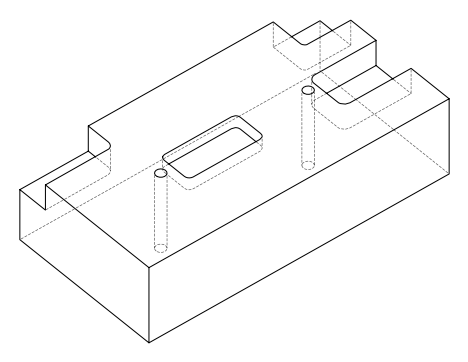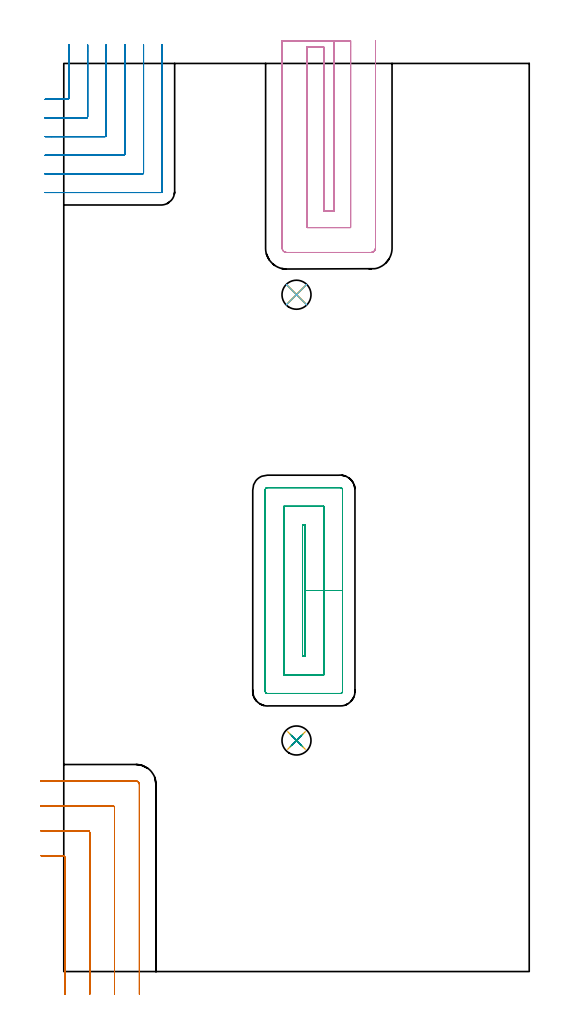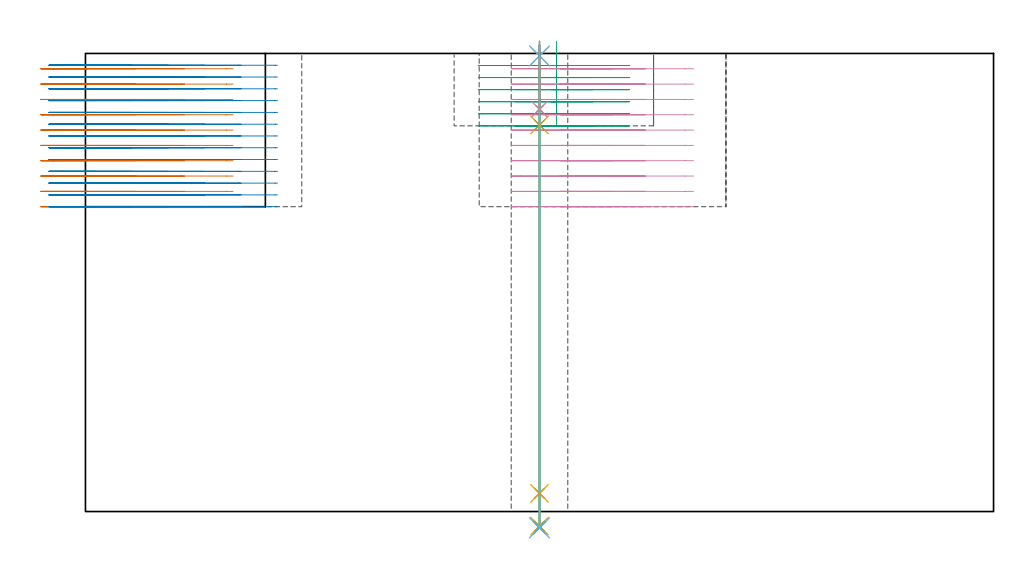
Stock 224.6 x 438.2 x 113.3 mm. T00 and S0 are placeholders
(PLAN: 12 operations, 9 tool changes, 49.2 min)
(1 MILL_CORNER_NOTCH_RECTANGULAR | CORNER_NOTCH_RECTANGULAR | NXT0201_012 | Follow Part, ap 4, ae 75% | 10.2 min | 167773 mm3)
(2 MILL_CORNER_NOTCH_RECTANGULAR_1 | CORNER_NOTCH_RECTANGULAR_1 | NXT0201_011 | Follow Part, ap 3, ae 75% | 14.76 min | 138131 mm3)
(3 MILL_RECTANGULAR_POCKET | POCKET_RECTANGULAR_STRAIGHT | NXT0201_011 | Follow Part, ap 3, ae 75% | 8.02 min | 97496 mm3)
(4 MILL_SLOT | SLOT_PARTIAL_RECTANGULAR | NXT0201_012 | Follow Part, ap 4, ae 75% | 13.99 min | 227742 mm3)
(5 SPOT_DRILL | STEP1HOLE | NXT0321_9005460120000 | 0.03 min | 4 mm3)
(6 SPOT_DRILL_1 | STEP1HOLE_1 | NXT0321_9005460120000 | 0.03 min | 10 mm3)
(7 DRILL_BLIND_HOLE_INTO_CENTER | STEP1HOLE | UGT0301_207 | 0.06 min | 765 mm3)
(8 GUN_DRILL_THROUGH_HOLE | STEP1HOLE | UGT0307_006 | 0.56 min | 6415 mm3)
(9 DRILL_TO_ENLARGE_THROUGH_HOLE | STEP1HOLE | NXT0301_104 | 0.48 min | 10214 mm3)
(10 DRILL_BLIND_HOLE_INTO_CENTER_1 | STEP1HOLE_1 | UGT0301_207 | 0.06 min | 786 mm3)
(11 GUN_DRILL_THROUGH_HOLE_1 | STEP1HOLE_1 | UGT0307_006 | 0.56 min | 6392 mm3)
(12 DRILL_TO_ENLARGE_THROUGH_HOLE_1 | STEP1HOLE_1 | NXT0301_104 | 0.48 min | 10165 mm3)
(TOOL NXT0201_012 | ENDMILL 16mm [2P460-1600-NA 1630] | D16 FL38 Z6)
(TOOL NXT0201_011 | ENDMILL 12mm [2P460-1200-NA 1630] | D12 FL38 Z6)
(TOOL NXT0321_9005460120000 | NC Spot Drill, 142deg, 12mm, Carbide, Uncoated | D12 PA142 FL30 Z2)
(TOOL UGT0301_207 | Twist Drill 9.2 mm | D9.2 PA118 FL80 Z2)
(TOOL UGT0307_006 | Gun Drill 9 mm | D9 PA130 FL24 Z1)
(TOOL NXT0301_104 | Carbide Drill 14mm [860.1-1400-112A1-MM 2214] | D14 PA140 FL123 Z2)
(OP 1 MILL_CORNER_NOTCH_RECTANGULAR)
G17 G21 G94 G90
T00 M6
G54
G17 G0 G90 X0.5 Y-11. S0 M3
G43 Z123.3 H1
Z109.51
G94 G1 Y-8. F250.
Y55.105 F500.
G3 X-0.295 Y55.9 R0.8
G1 X-8.
X-11. F250.
G0 Z123.3
X12.5 Y-11.
Z109.51
G1 Y-8.
Y67.105 F500.
G3 X11.705 Y67.9 R0.8
G1 X-8.
X-11. F250.
G0 Z123.3
X24.5 Y-11.
Z109.51
G1 Y-8.
Y79.104 F500.
G3 X23.704 Y79.9 R0.8
G1 X-8.
X-11. F250.
G0 Z123.3
X36.5 Y-11.
Z109.51
G1 Y-8.
Y90.3 F500.
G3 X34.9 Y91.9 R1.6
G1 X-8.
X-11. F250.
G0 Z123.3
X0.5 Y-11.
Z105.72
G1 Y-8.
Y55.105 F500.
G3 X-0.295 Y55.9 R0.8
G1 X-8.
X-11. F250.
G0 Z123.3
X12.5 Y-11.
Z105.72
G1 Y-8.
Y67.105 F500.
G3 X11.705 Y67.9 R0.8
G1 X-8.
X-11. F250.
G0 Z123.3
X24.5 Y-11.
Z105.72
G1 Y-8.
Y79.104 F500.
G3 X23.704 Y79.9 R0.8
G1 X-8.
X-11. F250.
G0 Z123.3
X36.5 Y-11.
Z105.72
G1 Y-8.
Y90.3 F500.
G3 X34.9 Y91.9 R1.6
G1 X-8.
X-11. F250.
G0 Z123.3
X0.5 Y-11.
Z101.93
G1 Y-8.
Y55.105 F500.
G3 X-0.295 Y55.9 R0.8
G1 X-8.
X-11. F250.
G0 Z123.3
X12.5 Y-11.
Z101.93
G1 Y-8.
Y67.105 F500.
G3 X11.705 Y67.9 R0.8
G1 X-8.
X-11. F250.
G0 Z123.3
X24.5 Y-11.
Z101.93
G1 Y-8.
Y79.104 F500.
G3 X23.704 Y79.9 R0.8
G1 X-8.
X-11. F250.
G0 Z123.3
X36.5 Y-11.
Z101.93
G1 Y-8.
Y90.3 F500.
G3 X34.9 Y91.9 R1.6
G1 X-8.
X-11. F250.
G0 Z123.3
X0.5 Y-11.
Z98.14
G1 Y-8.
Y55.105 F500.
G3 X-0.295 Y55.9 R0.8
G1 X-8.
X-11. F250.
G0 Z123.3
X12.5 Y-11.
Z98.14
G1 Y-8.
Y67.105 F500.
G3 X11.705 Y67.9 R0.8
G1 X-8.
X-11. F250.
G0 Z123.3
X24.5 Y-11.
Z98.14
G1 Y-8.
Y79.104 F500.
G3 X23.704 Y79.9 R0.8
G1 X-8.
X-11. F250.
G0 Z123.3
X36.5 Y-11.
Z98.14
G1 Y-8.
Y90.3 F500.
G3 X34.9 Y91.9 R1.6
G1 X-8.
X-11. F250.
G0 Z123.3
X0.5 Y-11.
Z94.35
G1 Y-8.
Y55.105 F500.
G3 X-0.295 Y55.9 R0.8
G1 X-8.
X-11. F250.
G0 Z123.3
X12.5 Y-11.
Z94.35
G1 Y-8.
Y67.105 F500.
G3 X11.705 Y67.9 R0.8
G1 X-8.
X-11. F250.
G0 Z123.3
X24.5 Y-11.
Z94.35
G1 Y-8.
Y79.104 F500.
G3 X23.704 Y79.9 R0.8
G1 X-8.
X-11. F250.
G0 Z123.3
X36.5 Y-11.
Z94.35
G1 Y-8.
Y90.3 F500.
G3 X34.9 Y91.9 R1.6
G1 X-8.
X-11. F250.
G0 Z123.3
X0.5 Y-11.
Z90.56
G1 Y-8.
Y55.105 F500.
G3 X-0.295 Y55.9 R0.8
G1 X-8.
X-11. F250.
G0 Z123.3
X12.5 Y-11.
Z90.56
G1 Y-8.
Y67.105 F500.
G3 X11.705 Y67.9 R0.8
G1 X-8.
X-11. F250.
G0 Z123.3
X24.5 Y-11.
Z90.56
G1 Y-8.
Y79.104 F500.
G3 X23.704 Y79.9 R0.8
G1 X-8.
X-11. F250.
G0 Z123.3
X36.5 Y-11.
Z90.56
G1 Y-8.
Y90.3 F500.
G3 X34.9 Y91.9 R1.6
G1 X-8.
X-11. F250.
G0 Z123.3
X0.5 Y-11.
Z86.77
G1 Y-8.
Y55.105 F500.
G3 X-0.295 Y55.9 R0.8
G1 X-8.
X-11. F250.
G0 Z123.3
X12.5 Y-11.
Z86.77
G1 Y-8.
Y67.105 F500.
G3 X11.705 Y67.9 R0.8
G1 X-8.
X-11. F250.
G0 Z123.3
X24.5 Y-11.
Z86.77
G1 Y-8.
Y79.104 F500.
G3 X23.704 Y79.9 R0.8
G1 X-8.
X-11. F250.
G0 Z123.3
X36.5 Y-11.
Z86.77
G1 Y-8.
Y90.3 F500.
G3 X34.9 Y91.9 R1.6
G1 X-8.
X-11. F250.
G0 Z123.3
X0.5 Y-11.
Z82.98
G1 Y-8.
Y55.105 F500.
G3 X-0.295 Y55.9 R0.8
G1 X-8.
X-11. F250.
G0 Z123.3
X12.5 Y-11.
Z82.98
G1 Y-8.
Y67.105 F500.
G3 X11.705 Y67.9 R0.8
G1 X-8.
X-11. F250.
G0 Z123.3
X24.5 Y-11.
Z82.98
G1 Y-8.
Y79.104 F500.
G3 X23.704 Y79.9 R0.8
G1 X-8.
X-11. F250.
G0 Z123.3
X36.5 Y-11.
Z82.98
G1 Y-8.
Y90.3 F500.
G3 X34.9 Y91.9 R1.6
G1 X-8.
X-11. F250.
G0 Z123.3
X0.5 Y-11.
Z79.19
G1 Y-8.
Y55.105 F500.
G3 X-0.295 Y55.9 R0.8
G1 X-8.
X-11. F250.
G0 Z123.3
X12.5 Y-11.
Z79.19
G1 Y-8.
Y67.105 F500.
G3 X11.705 Y67.9 R0.8
G1 X-8.
X-11. F250.
G0 Z123.3
X24.5 Y-11.
Z79.19
G1 Y-8.
Y79.104 F500.
G3 X23.704 Y79.9 R0.8
G1 X-8.
X-11. F250.
G0 Z123.3
X36.5 Y-11.
Z79.19
G1 Y-8.
Y90.3 F500.
G3 X34.9 Y91.9 R1.6
G1 X-8.
X-11. F250.
G0 Z123.3
X0.5 Y-11.
Z75.4
G1 Y-8.
Y55.105 F500.
G3 X-0.295 Y55.9 R0.8
G1 X-8.
X-11. F250.
G0 Z123.3
X12.5 Y-11.
Z75.4
G1 Y-8.
Y67.105 F500.
G3 X11.705 Y67.9 R0.8
G1 X-8.
X-11. F250.
G0 Z123.3
X24.5 Y-11.
Z75.4
G1 Y-8.
Y79.104 F500.
G3 X23.704 Y79.9 R0.8
G1 X-8.
X-11. F250.
G0 Z123.3
X36.5 Y-11.
Z75.4
G1 Y-8.
Y90.3 F500.
G3 X34.9 Y91.9 R1.6
G1 X-8.
X-11. F250.
G0 Z123.3
M5
M2
(OP 2 MILL_CORNER_NOTCH_RECTANGULAR_1)
G17 G21 G94 G90
T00 M6
G54
G17 G0 G90 X-9. Y420.9 S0 M3
G43 Z123.3 H1
Z110.385
G94 G1 X-6. F250.
X1.905 F500.
G3 X2.5 Y421.495 R0.6
G1 Y444.2
Y447.2 F250.
G0 Z123.3
X-9. Y411.9
Z110.385
G1 X-6.
X10.904 F500.
G3 X11.5 Y412.496 R0.6
G1 Y444.2
Y447.2 F250.
G0 Z123.3
X-9. Y402.9
Z110.385
G1 X-6.
X19.904 F500.
G3 X20.5 Y403.496 R0.6
G1 Y444.2
Y447.2 F250.
G0 Z123.3
X-9. Y393.9
Z110.385
G1 X-6.
X28.904 F500.
G3 X29.5 Y394.496 R0.6
G1 Y444.2
Y447.2 F250.
G0 Z123.3
X-9. Y384.9
Z110.385
G1 X-6.
X37.904 F500.
G3 X38.5 Y385.496 R0.6
G1 Y444.2
Y447.2 F250.
G0 Z123.3
X-9. Y375.9
Z110.385
G1 X-6.
X46.904 F500.
G3 X47.5 Y376.496 R0.6
G1 Y444.2
Y447.2 F250.
G0 Z123.3
X-9. Y420.9
Z107.469
G1 X-6.
X1.905 F500.
G3 X2.5 Y421.495 R0.6
G1 Y444.2
Y447.2 F250.
G0 Z123.3
X-9. Y411.9
Z107.469
G1 X-6.
X10.904 F500.
G3 X11.5 Y412.496 R0.6
G1 Y444.2
Y447.2 F250.
G0 Z123.3
X-9. Y402.9
Z107.469
G1 X-6.
X19.904 F500.
G3 X20.5 Y403.496 R0.6
G1 Y444.2
Y447.2 F250.
G0 Z123.3
X-9. Y393.9
Z107.469
G1 X-6.
X28.904 F500.
G3 X29.5 Y394.496 R0.6
G1 Y444.2
Y447.2 F250.
G0 Z123.3
X-9. Y384.9
Z107.469
G1 X-6.
X37.904 F500.
G3 X38.5 Y385.496 R0.6
G1 Y444.2
Y447.2 F250.
G0 Z123.3
X-9. Y375.9
Z107.469
G1 X-6.
X46.904 F500.
G3 X47.5 Y376.496 R0.6
G1 Y444.2
Y447.2 F250.
G0 Z123.3
X-9. Y420.9
Z104.554
G1 X-6.
X1.905 F500.
G3 X2.5 Y421.495 R0.6
G1 Y444.2
Y447.2 F250.
G0 Z123.3
X-9. Y411.9
Z104.554
G1 X-6.
X10.904 F500.
G3 X11.5 Y412.496 R0.6
G1 Y444.2
Y447.2 F250.
G0 Z123.3
X-9. Y402.9
Z104.554
G1 X-6.
X19.904 F500.
G3 X20.5 Y403.496 R0.6
G1 Y444.2
Y447.2 F250.
G0 Z123.3
X-9. Y393.9
Z104.554
G1 X-6.
X28.904 F500.
G3 X29.5 Y394.496 R0.6
G1 Y444.2
Y447.2 F250.
G0 Z123.3
X-9. Y384.9
Z104.554
G1 X-6.
X37.904 F500.
G3 X38.5 Y385.496 R0.6
G1 Y444.2
Y447.2 F250.
G0 Z123.3
X-9. Y375.9
Z104.554
G1 X-6.
X46.904 F500.
G3 X47.5 Y376.496 R0.6
G1 Y444.2
Y447.2 F250.
G0 Z123.3
X-9. Y420.9
Z101.638
G1 X-6.
X1.905 F500.
G3 X2.5 Y421.495 R0.6
G1 Y444.2
Y447.2 F250.
G0 Z123.3
X-9. Y411.9
Z101.638
G1 X-6.
X10.904 F500.
G3 X11.5 Y412.496 R0.6
G1 Y444.2
Y447.2 F250.
G0 Z123.3
X-9. Y402.9
Z101.638
G1 X-6.
X19.904 F500.
G3 X20.5 Y403.496 R0.6
G1 Y444.2
Y447.2 F250.
G0 Z123.3
X-9. Y393.9
Z101.638
G1 X-6.
X28.904 F500.
G3 X29.5 Y394.496 R0.6
G1 Y444.2
Y447.2 F250.
G0 Z123.3
X-9. Y384.9
Z101.638
G1 X-6.
X37.904 F500.
G3 X38.5 Y385.496 R0.6
G1 Y444.2
Y447.2 F250.
G0 Z123.3
X-9. Y375.9
Z101.638
G1 X-6.
X46.904 F500.
G3 X47.5 Y376.496 R0.6
G1 Y444.2
Y447.2 F250.
G0 Z123.3
X-9. Y420.9
Z98.723
G1 X-6.
X1.905 F500.
G3 X2.5 Y421.495 R0.6
G1 Y444.2
Y447.2 F250.
G0 Z123.3
X-9. Y411.9
Z98.723
G1 X-6.
X10.904 F500.
G3 X11.5 Y412.496 R0.6
G1 Y444.2
Y447.2 F250.
G0 Z123.3
X-9. Y402.9
Z98.723
G1 X-6.
X19.904 F500.
G3 X20.5 Y403.496 R0.6
G1 Y444.2
Y447.2 F250.
G0 Z123.3
X-9. Y393.9
Z98.723
G1 X-6.
X28.904 F500.
G3 X29.5 Y394.496 R0.6
G1 Y444.2
Y447.2 F250.
G0 Z123.3
X-9. Y384.9
Z98.723
G1 X-6.
X37.904 F500.
G3 X38.5 Y385.496 R0.6
G1 Y444.2
Y447.2 F250.
G0 Z123.3
X-9. Y375.9
Z98.723
G1 X-6.
X46.904 F500.
G3 X47.5 Y376.496 R0.6
G1 Y444.2
Y447.2 F250.
G0 Z123.3
X-9. Y420.9
Z95.808
G1 X-6.
X1.905 F500.
G3 X2.5 Y421.495 R0.6
G1 Y444.2
Y447.2 F250.
G0 Z123.3
X-9. Y411.9
Z95.808
G1 X-6.
X10.904 F500.
G3 X11.5 Y412.496 R0.6
G1 Y444.2
Y447.2 F250.
G0 Z123.3
X-9. Y402.9
Z95.808
G1 X-6.
X19.904 F500.
G3 X20.5 Y403.496 R0.6
G1 Y444.2
Y447.2 F250.
G0 Z123.3
X-9. Y393.9
Z95.808
G1 X-6.
X28.904 F500.
G3 X29.5 Y394.496 R0.6
G1 Y444.2
Y447.2 F250.
G0 Z123.3
X-9. Y384.9
Z95.808
G1 X-6.
X37.904 F500.
G3 X38.5 Y385.496 R0.6
G1 Y444.2
Y447.2 F250.
G0 Z123.3
X-9. Y375.9
Z95.808
G1 X-6.
X46.904 F500.
G3 X47.5 Y376.496 R0.6
G1 Y444.2
Y447.2 F250.
G0 Z123.3
X-9. Y420.9
Z92.892
G1 X-6.
X1.905 F500.
G3 X2.5 Y421.495 R0.6
G1 Y444.2
Y447.2 F250.
G0 Z123.3
X-9. Y411.9
Z92.892
G1 X-6.
X10.904 F500.
G3 X11.5 Y412.496 R0.6
G1 Y444.2
Y447.2 F250.
G0 Z123.3
X-9. Y402.9
Z92.892
G1 X-6.
X19.904 F500.
G3 X20.5 Y403.496 R0.6
G1 Y444.2
Y447.2 F250.
G0 Z123.3
X-9. Y393.9
Z92.892
G1 X-6.
X28.904 F500.
G3 X29.5 Y394.496 R0.6
G1 Y444.2
Y447.2 F250.
G0 Z123.3
X-9. Y384.9
Z92.892
G1 X-6.
X37.904 F500.
G3 X38.5 Y385.496 R0.6
G1 Y444.2
Y447.2 F250.
G0 Z123.3
X-9. Y375.9
Z92.892
G1 X-6.
X46.904 F500.
G3 X47.5 Y376.496 R0.6
G1 Y444.2
Y447.2 F250.
G0 Z123.3
X-9. Y420.9
Z89.977
G1 X-6.
X1.905 F500.
G3 X2.5 Y421.495 R0.6
G1 Y444.2
Y447.2 F250.
G0 Z123.3
X-9. Y411.9
Z89.977
G1 X-6.
X10.904 F500.
G3 X11.5 Y412.496 R0.6
G1 Y444.2
Y447.2 F250.
G0 Z123.3
X-9. Y402.9
Z89.977
G1 X-6.
X19.904 F500.
G3 X20.5 Y403.496 R0.6
G1 Y444.2
Y447.2 F250.
G0 Z123.3
X-9. Y393.9
Z89.977
G1 X-6.
X28.904 F500.
G3 X29.5 Y394.496 R0.6
G1 Y444.2
Y447.2 F250.
G0 Z123.3
X-9. Y384.9
Z89.977
G1 X-6.
X37.904 F500.
G3 X38.5 Y385.496 R0.6
G1 Y444.2
Y447.2 F250.
G0 Z123.3
X-9. Y375.9
Z89.977
G1 X-6.
X46.904 F500.
G3 X47.5 Y376.496 R0.6
G1 Y444.2
Y447.2 F250.
G0 Z123.3
X-9. Y420.9
Z87.062
G1 X-6.
X1.905 F500.
G3 X2.5 Y421.495 R0.6
G1 Y444.2
Y447.2 F250.
G0 Z123.3
X-9. Y411.9
Z87.062
G1 X-6.
X10.904 F500.
G3 X11.5 Y412.496 R0.6
G1 Y444.2
Y447.2 F250.
G0 Z123.3
X-9. Y402.9
Z87.062
G1 X-6.
X19.904 F500.
G3 X20.5 Y403.496 R0.6
G1 Y444.2
Y447.2 F250.
G0 Z123.3
X-9. Y393.9
Z87.062
G1 X-6.
X28.904 F500.
G3 X29.5 Y394.496 R0.6
G1 Y444.2
Y447.2 F250.
G0 Z123.3
X-9. Y384.9
Z87.062
G1 X-6.
X37.904 F500.
G3 X38.5 Y385.496 R0.6
G1 Y444.2
Y447.2 F250.
G0 Z123.3
X-9. Y375.9
Z87.062
G1 X-6.
X46.904 F500.
G3 X47.5 Y376.496 R0.6
G1 Y444.2
Y447.2 F250.
G0 Z123.3
X-9. Y420.9
Z84.146
G1 X-6.
X1.905 F500.
G3 X2.5 Y421.495 R0.6
G1 Y444.2
Y447.2 F250.
G0 Z123.3
X-9. Y411.9
Z84.146
G1 X-6.
X10.904 F500.
G3 X11.5 Y412.496 R0.6
G1 Y444.2
Y447.2 F250.
G0 Z123.3
X-9. Y402.9
Z84.146
G1 X-6.
X19.904 F500.
G3 X20.5 Y403.496 R0.6
G1 Y444.2
Y447.2 F250.
G0 Z123.3
X-9. Y393.9
Z84.146
G1 X-6.
X28.904 F500.
G3 X29.5 Y394.496 R0.6
G1 Y444.2
Y447.2 F250.
G0 Z123.3
X-9. Y384.9
Z84.146
G1 X-6.
X37.904 F500.
G3 X38.5 Y385.496 R0.6
G1 Y444.2
Y447.2 F250.
G0 Z123.3
X-9. Y375.9
Z84.146
G1 X-6.
X46.904 F500.
G3 X47.5 Y376.496 R0.6
G1 Y444.2
Y447.2 F250.
G0 Z123.3
X-9. Y420.9
Z81.231
G1 X-6.
X1.905 F500.
G3 X2.5 Y421.495 R0.6
G1 Y444.2
Y447.2 F250.
G0 Z123.3
X-9. Y411.9
Z81.231
G1 X-6.
X10.904 F500.
G3 X11.5 Y412.496 R0.6
G1 Y444.2
Y447.2 F250.
G0 Z123.3
X-9. Y402.9
Z81.231
G1 X-6.
X19.904 F500.
G3 X20.5 Y403.496 R0.6
G1 Y444.2
Y447.2 F250.
G0 Z123.3
X-9. Y393.9
Z81.231
G1 X-6.
X28.904 F500.
G3 X29.5 Y394.496 R0.6
G1 Y444.2
Y447.2 F250.
G0 Z123.3
X-9. Y384.9
Z81.231
G1 X-6.
X37.904 F500.
G3 X38.5 Y385.496 R0.6
G1 Y444.2
Y447.2 F250.
G0 Z123.3
X-9. Y375.9
Z81.231
G1 X-6.
X46.904 F500.
G3 X47.5 Y376.496 R0.6
G1 Y444.2
Y447.2 F250.
G0 Z123.3
X-9. Y420.9
Z78.315
G1 X-6.
X1.905 F500.
G3 X2.5 Y421.495 R0.6
G1 Y444.2
Y447.2 F250.
G0 Z123.3
X-9. Y411.9
Z78.315
G1 X-6.
X10.904 F500.
G3 X11.5 Y412.496 R0.6
G1 Y444.2
Y447.2 F250.
G0 Z123.3
X-9. Y402.9
Z78.315
G1 X-6.
X19.904 F500.
G3 X20.5 Y403.496 R0.6
G1 Y444.2
Y447.2 F250.
G0 Z123.3
X-9. Y393.9
Z78.315
G1 X-6.
X28.904 F500.
G3 X29.5 Y394.496 R0.6
G1 Y444.2
Y447.2 F250.
G0 Z123.3
X-9. Y384.9
Z78.315
G1 X-6.
X37.904 F500.
G3 X38.5 Y385.496 R0.6
G1 Y444.2
Y447.2 F250.
G0 Z123.3
X-9. Y375.9
Z78.315
G1 X-6.
X46.904 F500.
G3 X47.5 Y376.496 R0.6
G1 Y444.2
Y447.2 F250.
G0 Z123.3
X-9. Y420.9
Z75.4
G1 X-6.
X1.905 F500.
G3 X2.5 Y421.495 R0.6
G1 Y444.2
Y447.2 F250.
G0 Z123.3
X-9. Y411.9
Z75.4
G1 X-6.
X10.904 F500.
G3 X11.5 Y412.496 R0.6
G1 Y444.2
Y447.2 F250.
G0 Z123.3
X-9. Y402.9
Z75.4
G1 X-6.
X19.904 F500.
G3 X20.5 Y403.496 R0.6
G1 Y444.2
Y447.2 F250.
G0 Z123.3
X-9. Y393.9
Z75.4
G1 X-6.
X28.904 F500.
G3 X29.5 Y394.496 R0.6
G1 Y444.2
Y447.2 F250.
G0 Z123.3
X-9. Y384.9
Z75.4
G1 X-6.
X37.904 F500.
G3 X38.5 Y385.496 R0.6
G1 Y444.2
Y447.2 F250.
G0 Z123.3
X-9. Y375.9
Z75.4
G1 X-6.
X46.904 F500.
G3 X47.5 Y376.496 R0.6
G1 Y444.2
Y447.2 F250.
G0 Z123.3
M5
M2
(OP 3 MILL_RECTANGULAR_POCKET)
G17 G21 G94 G90
T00 M6
G54
G17 G0 G90 X116.5 Y161.52 S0 M3
G43 Z123.3 H1
Z116.3
G94 G1 Y183.85 Z110.317 F250.
Y215.5 F500.
X115.2
Y152.2
X116.5
Y183.85
X125.5
Y224.5
X106.2
Y143.2
X125.5
Y183.85
X134.5
Y232.5
G3 X133.5 Y233.5 R1.
G1 X98.2
G3 X97.2 Y232.5 R1.
G1 Y135.2
G3 X98.2 Y134.2 R1.
G1 X133.5
G3 X134.5 Y135.2 R1.
G1 Y183.85
Y184.85
G0 X116.5 Y161.52 Z113.317
G1 Y183.85 Z107.333 F250.
Y215.5 F500.
X115.2
Y152.2
X116.5
Y183.85
X125.5
Y224.5
X106.2
Y143.2
X125.5
Y183.85
X134.5
Y232.5
G3 X133.5 Y233.5 R1.
G1 X98.2
G3 X97.2 Y232.5 R1.
G1 Y135.2
G3 X98.2 Y134.2 R1.
G1 X133.5
G3 X134.5 Y135.2 R1.
G1 Y183.85
Y184.85
G0 X116.5 Y161.52 Z110.333
G1 Y183.85 Z104.35 F250.
Y215.5 F500.
X115.2
Y152.2
X116.5
Y183.85
X125.5
Y224.5
X106.2
Y143.2
X125.5
Y183.85
X134.5
Y232.5
G3 X133.5 Y233.5 R1.
G1 X98.2
G3 X97.2 Y232.5 R1.
G1 Y135.2
G3 X98.2 Y134.2 R1.
G1 X133.5
G3 X134.5 Y135.2 R1.
G1 Y183.85
Y184.85
G0 X116.5 Y161.52 Z107.35
G1 Y183.85 Z101.367 F250.
Y215.5 F500.
X115.2
Y152.2
X116.5
Y183.85
X125.5
Y224.5
X106.2
Y143.2
X125.5
Y183.85
X134.5
Y232.5
G3 X133.5 Y233.5 R1.
G1 X98.2
G3 X97.2 Y232.5 R1.
G1 Y135.2
G3 X98.2 Y134.2 R1.
G1 X133.5
G3 X134.5 Y135.2 R1.
G1 Y183.85
Y184.85
G0 X116.5 Y161.52 Z104.367
G1 Y183.85 Z98.383 F250.
Y215.5 F500.
X115.2
Y152.2
X116.5
Y183.85
X125.5
Y224.5
X106.2
Y143.2
X125.5
Y183.85
X134.5
Y232.5
G3 X133.5 Y233.5 R1.
G1 X98.2
G3 X97.2 Y232.5 R1.
G1 Y135.2
G3 X98.2 Y134.2 R1.
G1 X133.5
G3 X134.5 Y135.2 R1.
G1 Y183.85
Y184.85
G0 X116.5 Y161.52 Z101.383
G1 Y183.85 Z95.4 F250.
Y215.5 F500.
X115.2
Y152.2
X116.5
Y183.85
X125.5
Y224.5
X106.2
Y143.2
X125.5
Y183.85
X134.5
Y232.5
G3 X133.5 Y233.5 R1.
G1 X98.2
G3 X97.2 Y232.5 R1.
G1 Y135.2
G3 X98.2 Y134.2 R1.
G1 X133.5
G3 X134.5 Y135.2 R1.
G1 Y183.85
Y184.85
G0 Z123.3
M5
M2
(OP 4 MILL_SLOT)
G17 G21 G94 G90
T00 M6
G54
G17 G0 G90 X130.4 Y449.2 S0 M3
G43 Z123.3 H1
Z109.51
G94 G1 Y446.2 F250.
Y367. F500.
X125.4
Y446.2
X117.4
Y359.
X138.4
Y446.2
Y449.2 F250.
X105.4
Y446.2
Y349.1 F500.
G3 X107.5 Y347. R2.1
G1 X148.3
G3 X150.4 Y349.1 R2.1
G1 Y446.2
Y449.2 F250.
G0 X130.4 Z105.72
G1 Y446.2
Y367. F500.
X125.4
Y446.2
X117.4
Y359.
X138.4
Y446.2
Y449.2 F250.
X105.4
Y446.2
Y349.1 F500.
G3 X107.5 Y347. R2.1
G1 X148.3
G3 X150.4 Y349.1 R2.1
G1 Y446.2
Y449.2 F250.
G0 X130.4 Z101.93
G1 Y446.2
Y367. F500.
X125.4
Y446.2
X117.4
Y359.
X138.4
Y446.2
Y449.2 F250.
X105.4
Y446.2
Y349.1 F500.
G3 X107.5 Y347. R2.1
G1 X148.3
G3 X150.4 Y349.1 R2.1
G1 Y446.2
Y449.2 F250.
G0 X130.4 Z98.14
G1 Y446.2
Y367. F500.
X125.4
Y446.2
X117.4
Y359.
X138.4
Y446.2
Y449.2 F250.
X105.4
Y446.2
Y349.1 F500.
G3 X107.5 Y347. R2.1
G1 X148.3
G3 X150.4 Y349.1 R2.1
G1 Y446.2
Y449.2 F250.
G0 X130.4 Z94.35
G1 Y446.2
Y367. F500.
X125.4
Y446.2
X117.4
Y359.
X138.4
Y446.2
Y449.2 F250.
X105.4
Y446.2
Y349.1 F500.
G3 X107.5 Y347. R2.1
G1 X148.3
G3 X150.4 Y349.1 R2.1
G1 Y446.2
Y449.2 F250.
G0 X130.4 Z90.56
G1 Y446.2
Y367. F500.
X125.4
Y446.2
X117.4
Y359.
X138.4
Y446.2
Y449.2 F250.
X105.4
Y446.2
Y349.1 F500.
G3 X107.5 Y347. R2.1
G1 X148.3
G3 X150.4 Y349.1 R2.1
G1 Y446.2
Y449.2 F250.
G0 X130.4 Z86.77
G1 Y446.2
Y367. F500.
X125.4
Y446.2
X117.4
Y359.
X138.4
Y446.2
Y449.2 F250.
X105.4
Y446.2
Y349.1 F500.
G3 X107.5 Y347. R2.1
G1 X148.3
G3 X150.4 Y349.1 R2.1
G1 Y446.2
Y449.2 F250.
G0 X130.4 Z82.98
G1 Y446.2
Y367. F500.
X125.4
Y446.2
X117.4
Y359.
X138.4
Y446.2
Y449.2 F250.
X105.4
Y446.2
Y349.1 F500.
G3 X107.5 Y347. R2.1
G1 X148.3
G3 X150.4 Y349.1 R2.1
G1 Y446.2
Y449.2 F250.
G0 X130.4 Z79.19
G1 Y446.2
Y367. F500.
X125.4
Y446.2
X117.4
Y359.
X138.4
Y446.2
Y449.2 F250.
X105.4
Y446.2
Y349.1 F500.
G3 X107.5 Y347. R2.1
G1 X148.3
G3 X150.4 Y349.1 R2.1
G1 Y446.2
Y449.2 F250.
G0 X130.4 Z75.4
G1 Y446.2
Y367. F500.
X125.4
Y446.2
X117.4
Y359.
X138.4
Y446.2
Y449.2 F250.
X105.4
Y446.2
Y349.1 F500.
G3 X107.5 Y347. R2.1
G1 X148.3
G3 X150.4 Y349.1 R2.1
G1 Y446.2
Y449.2 F250.
G0 Z123.3
M5
M2
(OP 5 SPOT_DRILL)
G17 G21 G94 G90
T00 M6
G54
G17 G0 G90 X112.3 Y111.5 S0 M3
G43 Z123.3 H0
G94 G81 G98 Z112.697 F250. R116.3
G80
M5
M2
(OP 6 SPOT_DRILL_1)
G17 G21 G94 G90
T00 M6
G54
G17 G0 G90 X112.3 Y326.6 S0 M3
G43 Z123.3 H0
G94 G81 G98 Z112.697 F250. R116.3
G80
M5
M2
(OP 7 DRILL_BLIND_HOLE_INTO_CENTER)
G17 G21 G94 G90
T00 M6
G54
G17 G0 G90 X112.3 Y111.5 S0 M3
G43 Z123.3 H0
G94 G81 G98 Z99.5 F250. R115.3
G80
M5
M2
(OP 8 GUN_DRILL_THROUGH_HOLE)
G17 G21 G94 G90
T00 M6
G54
G17 G0 G90 X112.3 Y111.5 M8
G43 Z123.3 H0
Z111.129
S716 M3
G94 G1 Z95.605 F125. M26
G4 X.084
Z4.5 F250.
G4 X.084
Z-3.598 F125.
G4 X.084
M5
M9
G0 Z111.129
Z123.3
M2
(OP 9 DRILL_TO_ENLARGE_THROUGH_HOLE)
G17 G21 G94 G90
T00 M6
G54
G17 G0 G90 X112.3 Y111.5 S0 M3
G43 Z123.3 H1
G94 G73 G98 Z-4.048 F250. Q13.039 R115.3
G80
M5
M2
(OP 10 DRILL_BLIND_HOLE_INTO_CENTER_1)
G17 G21 G94 G90
T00 M6
G54
G17 G0 G90 X112.3 Y326.6 S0 M3
G43 Z123.3 H0
G94 G81 G98 Z99.5 F250. R115.3
G80
M5
M2
(OP 11 GUN_DRILL_THROUGH_HOLE_1)
G17 G21 G94 G90
T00 M6
G54
G17 G0 G90 X112.3 Y326.6 M8
G43 Z123.3 H0
Z111.129
S716 M3
G94 G1 Z95.605 F125. M26
G4 X.084
Z4.5 F250.
G4 X.084
Z-3.598 F125.
G4 X.084
M5
M9
G0 Z111.129
Z123.3
M2
(OP 12 DRILL_TO_ENLARGE_THROUGH_HOLE_1)
G17 G21 G94 G90
T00 M6
G54
G17 G0 G90 X112.3 Y326.6 S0 M3
G43 Z123.3 H1
G94 G73 G98 Z-4.048 F250. Q13.039 R115.3
G80
M5
M2
